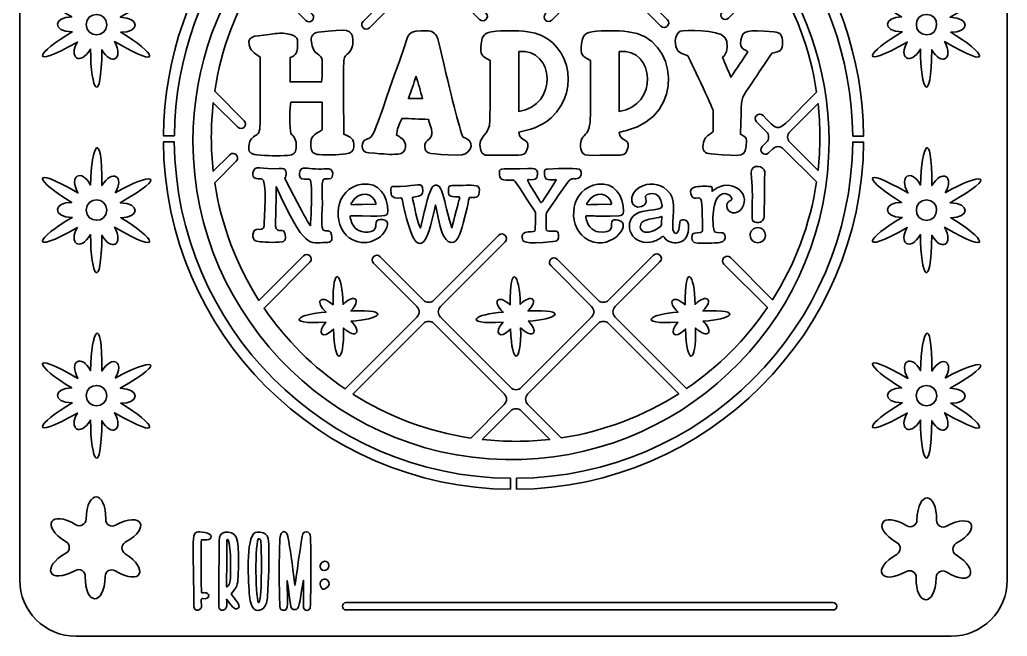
# Model space of a CAD drawing. Header units: inches. Extents: x 1.25 to 5.75, y -6.29 to -0.71.
# Drawn here: x 1.25 to 5.75, y -6.285 to -3.478 of the extents above; entities that cross this region are included whole.
import ezdxf

# ---------------------------------------------------------------- set-up
doc = ezdxf.new("R2010")
doc.units = ezdxf.units.IN
doc.header["$MEASUREMENT"] = 0
doc.layers.add('_U+0421_U+043B_U+043E_U+0439 1', color=7, linetype='Continuous')

# ---------------------------------------------------------------- blocks, each defined once
blk = doc.blocks.new('block 2')
at = {"layer": '_U+0421_U+043B_U+043E_U+0439 1', "color": 7, "lineweight": 35, "true_color": 0xffffff}
for points, knots in [([(1.6849, -3.4204), (1.7296, -3.3467), (1.6712, -3.3108), (1.6243, -3.3883), (1.6263, -3.119), (1.5744, -3.2011), (1.5731, -3.3856), (1.5314, -3.3097), (1.4713, -3.3425), (1.5151, -3.4218), (1.2844, -3.2864), (1.3257, -3.3701), (1.4867, -3.4646), (1.4053, -3.4631), (1.3949, -3.5314), (1.4893, -3.5332), (1.3267, -3.6254), (1.2818, -3.71), (1.5125, -3.5792), (1.4706, -3.6482), (1.5242, -3.6917), (1.5729, -3.611), (1.5717, -3.8039), (1.6222, -3.8765), (1.6243, -3.614), (1.6651, -3.6888), (1.7269, -3.6589), (1.6821, -3.5775), (1.9119, -3.7125), (1.8693, -3.6279), (1.7104, -3.5347), (1.7949, -3.5365), (1.8015, -3.4682), (1.7076, -3.4662), (1.9401, -3.3343), (1.8475, -3.3279), (1.6849, -3.4204)], [0, 0, 0, 0, 1, 1, 1, 2, 2, 2, 3, 3, 3, 4, 4, 4, 5, 5, 5, 6, 6, 6, 7, 7, 7, 8, 8, 8, 9, 9, 9, 10, 10, 10, 11, 11, 11, 12, 12, 12, 12]), ([(1.5532, -3.4997), (1.5535, -3.4382), (1.647, -3.4384), (1.6467, -3.5003), (1.6463, -3.562), (1.5529, -3.5613), (1.5532, -3.4997)], [0, 0, 0, 0, 1, 1, 1, 2, 2, 2, 2])]:
    blk.add_open_spline(points, degree=3, knots=knots, dxfattribs=at)
blk = doc.blocks.new('block 8')
at = {"layer": '_U+0421_U+043B_U+043E_U+0439 1', "color": 7, "lineweight": 35, "true_color": 0xffffff}
for points, knots in [([(1.6849, -5.1101), (1.7296, -5.0364), (1.6712, -5.0006), (1.6243, -5.0781), (1.6263, -4.8087), (1.5744, -4.8908), (1.5731, -5.0753), (1.5314, -4.9994), (1.4713, -5.0322), (1.5151, -5.1115), (1.2844, -4.9761), (1.3257, -5.0599), (1.4867, -5.1543), (1.4053, -5.1528), (1.3949, -5.2211), (1.4893, -5.2229), (1.3267, -5.3153), (1.2818, -5.3997), (1.5125, -5.2689), (1.4706, -5.3379), (1.5242, -5.3814), (1.5729, -5.3007), (1.5717, -5.4937), (1.6222, -5.5663), (1.6243, -5.3038), (1.6651, -5.3785), (1.7269, -5.3486), (1.6821, -5.2672), (1.9119, -5.4022), (1.8693, -5.3176), (1.7104, -5.2244), (1.7949, -5.2263), (1.8015, -5.1579), (1.7076, -5.156), (1.9401, -5.024), (1.8475, -5.0176), (1.6849, -5.1101)], [0, 0, 0, 0, 1, 1, 1, 2, 2, 2, 3, 3, 3, 4, 4, 4, 5, 5, 5, 6, 6, 6, 7, 7, 7, 8, 8, 8, 9, 9, 9, 10, 10, 10, 11, 11, 11, 12, 12, 12, 12]), ([(1.5532, -5.1894), (1.5535, -5.1279), (1.647, -5.1281), (1.6467, -5.19), (1.6463, -5.2517), (1.5529, -5.251), (1.5532, -5.1894)], [0, 0, 0, 0, 1, 1, 1, 2, 2, 2, 2])]:
    blk.add_open_spline(points, degree=3, knots=knots, dxfattribs=at)
blk = doc.blocks.new('block 9')
at = {"layer": '_U+0421_U+043B_U+043E_U+0439 1', "color": 7, "lineweight": 35, "true_color": 0xffffff}
for points, knots in [([(1.6849, -4.2653), (1.7296, -4.1915), (1.6712, -4.1557), (1.6243, -4.2332), (1.6263, -3.9639), (1.5744, -4.046), (1.5731, -4.2304), (1.5314, -4.1546), (1.4713, -4.1874), (1.5151, -4.2667), (1.2844, -4.1313), (1.3257, -4.215), (1.4867, -4.3094), (1.4053, -4.3079), (1.3949, -4.3763), (1.4893, -4.3781), (1.3267, -4.4704), (1.2818, -4.5549), (1.5125, -4.424), (1.4706, -4.4931), (1.5242, -4.5365), (1.5729, -4.4558), (1.5717, -4.6489), (1.6222, -4.7214), (1.6243, -4.4589), (1.6651, -4.5336), (1.7269, -4.5038), (1.6821, -4.4224), (1.9119, -4.5574), (1.8693, -4.4728), (1.7104, -4.3796), (1.7949, -4.3814), (1.8015, -4.3131), (1.7076, -4.3111), (1.9401, -4.1792), (1.8475, -4.1728), (1.6849, -4.2653)], [0, 0, 0, 0, 1, 1, 1, 2, 2, 2, 3, 3, 3, 4, 4, 4, 5, 5, 5, 6, 6, 6, 7, 7, 7, 8, 8, 8, 9, 9, 9, 10, 10, 10, 11, 11, 11, 12, 12, 12, 12]), ([(1.5532, -4.3446), (1.5535, -4.283), (1.647, -4.2832), (1.6467, -4.3451), (1.6463, -4.4069), (1.5529, -4.4062), (1.5532, -4.3446)], [0, 0, 0, 0, 1, 1, 1, 2, 2, 2, 2])]:
    blk.add_open_spline(points, degree=3, knots=knots, dxfattribs=at)
blk = doc.blocks.new('block 10')
at = {"layer": '_U+0421_U+043B_U+043E_U+0439 1', "color": 7, "lineweight": 35, "true_color": 0xffffff}
for points, knots in [([(2.7601, -4.3708), (2.9115, -4.3708), (2.9258, -4.3782), (2.9268, -4.3514), (2.9293, -4.279), (2.8854, -4.2161), (2.8107, -4.2267), (2.6803, -4.245), (2.6726, -4.4124), (2.7513, -4.4704), (2.8208, -4.5218), (2.9121, -4.4763), (2.9258, -4.4124), (2.9326, -4.3811), (2.8767, -4.3819), (2.874, -4.3989), (2.8732, -4.4042), (2.8733, -4.4122), (2.8732, -4.4174), (2.8717, -4.4515), (2.8083, -4.4517), (2.784, -4.4318), (2.7681, -4.4187), (2.7601, -4.3958), (2.7556, -4.3765), (2.7546, -4.3726), (2.7562, -4.3708), (2.7601, -4.3708)], [0, 0, 0, 0, 1, 1, 1, 2, 2, 2, 3, 3, 3, 4, 4, 4, 5, 5, 5, 6, 6, 6, 7, 7, 7, 8, 8, 8, 9, 9, 9, 9]), ([(2.7607, -4.3143), (2.7983, -4.2469), (2.8635, -4.2713), (2.8729, -4.3132), (2.8742, -4.3185), (2.8708, -4.3183), (2.8675, -4.3185), (2.8675, -4.3185), (2.835, -4.3178), (2.835, -4.3178), (2.7629, -4.3196), (2.756, -4.3228), (2.7607, -4.3143)], [0, 0, 0, 0, 1, 1, 1, 2, 2, 2, 3, 3, 3, 4, 4, 4, 4])]:
    blk.add_open_spline(points, degree=3, knots=knots, dxfattribs=at)
blk = doc.blocks.new('block 11')
at = {"layer": '_U+0421_U+043B_U+043E_U+0439 1', "color": 7, "lineweight": 35, "true_color": 0xffffff}
for points, knots in [([(3.9796, -4.3701), (3.9942, -4.3696), (4.0001, -4.3656), (4.0006, -4.3514), (4.0031, -4.279), (3.9592, -4.2161), (3.8844, -4.2267), (3.7607, -4.244), (3.7407, -4.4082), (3.825, -4.4704), (3.9324, -4.5497), (4.0503, -4.405), (3.9774, -4.3911), (3.9631, -4.3883), (3.9511, -4.3849), (3.9478, -4.3989), (3.9443, -4.4138), (3.9581, -4.4522), (3.8887, -4.444), (3.8525, -4.4397), (3.8381, -4.4131), (3.8294, -4.3765), (3.8278, -4.3699), (3.8332, -4.3708), (3.84, -4.3707), (3.8965, -4.3697), (3.8539, -4.3756), (3.9796, -4.3701)], [0, 0, 0, 0, 1, 1, 1, 2, 2, 2, 3, 3, 3, 4, 4, 4, 5, 5, 5, 6, 6, 6, 7, 7, 7, 8, 8, 8, 9, 9, 9, 9]), ([(3.8344, -4.3143), (3.8721, -4.2469), (3.9372, -4.2713), (3.9468, -4.3132), (3.9479, -4.3185), (3.9446, -4.3183), (3.9413, -4.3185), (3.9413, -4.3185), (3.9088, -4.3178), (3.9088, -4.3178), (3.8367, -4.3196), (3.8297, -4.3228), (3.8344, -4.3143)], [0, 0, 0, 0, 1, 1, 1, 2, 2, 2, 3, 3, 3, 4, 4, 4, 4])]:
    blk.add_open_spline(points, degree=3, knots=knots, dxfattribs=at)
blk = doc.blocks.new('block 12')
at = {"layer": '_U+0421_U+043B_U+043E_U+0439 1', "color": 7, "lineweight": 35, "true_color": 0xffffff}
for points, knots in [([(4.1874, -4.469), (4.2061, -4.5035), (4.306, -4.5168), (4.2974, -4.4108), (4.2949, -4.3813), (4.2599, -4.3843), (4.2576, -4.3992), (4.2539, -4.4232), (4.2574, -4.4285), (4.2492, -4.4442), (4.2424, -4.4571), (4.2265, -4.4507), (4.2258, -4.4253), (4.2236, -4.3521), (4.246, -4.2944), (4.1993, -4.2532), (4.1628, -4.221), (4.1153, -4.2169), (4.0732, -4.2417), (4.0186, -4.2736), (4.0347, -4.3464), (4.0838, -4.3286), (4.1021, -4.3221), (4.1086, -4.3069), (4.1014, -4.2883), (4.0939, -4.2688), (4.1715, -4.2433), (4.1771, -4.3254), (4.1786, -4.3489), (4.1115, -4.3394), (4.0704, -4.356), (3.9921, -4.3875), (4.0294, -4.5057), (4.1229, -4.4908), (4.1432, -4.4876), (4.1611, -4.4797), (4.1767, -4.4669), (4.1818, -4.4626), (4.1844, -4.4635), (4.1874, -4.469)], [0, 0, 0, 0, 1, 1, 1, 2, 2, 2, 3, 3, 3, 4, 4, 4, 5, 5, 5, 6, 6, 6, 7, 7, 7, 8, 8, 8, 9, 9, 9, 10, 10, 10, 11, 11, 11, 12, 12, 12, 13, 13, 13, 13]), ([(4.1743, -4.4101), (4.1742, -4.4138), (4.1739, -4.4171), (4.1706, -4.4194), (4.0818, -4.4825), (4.0593, -4.4151), (4.0922, -4.3953), (4.1128, -4.3829), (4.1376, -4.3862), (4.1757, -4.3737), (4.1753, -4.386), (4.1747, -4.3981), (4.1743, -4.4101)], [0, 0, 0, 0, 1, 1, 1, 2, 2, 2, 3, 3, 3, 4, 4, 4, 4])]:
    blk.add_open_spline(points, degree=3, knots=knots, dxfattribs=at)
blk = doc.blocks.new('block 13')
at = {"layer": '_U+0421_U+043B_U+043E_U+0439 1', "color": 7, "lineweight": 35, "true_color": 0xffffff}
for points, knots in [([(3.9817, -3.9904), (3.9944, -3.9872), (4.0068, -3.9839), (4.0193, -3.9807), (4.2846, -3.9139), (4.2513, -3.5578), (4.0231, -3.5322), (3.9679, -3.5261), (3.9126, -3.526), (3.8574, -3.5326), (3.8151, -3.5378), (3.8133, -3.5667), (3.8103, -3.5872), (3.8029, -3.6387), (3.8117, -3.6422), (3.8506, -3.6628), (3.8506, -3.9554), (3.8581, -3.9675), (3.8224, -4.006), (3.8051, -4.0246), (3.8019, -4.0436), (3.8071, -4.0663), (3.8164, -4.1064), (3.829, -4.0931), (3.986, -4.0939), (3.9996, -4.094), (4.0099, -4.0889), (4.0156, -4.0771), (4.0457, -4.0149), (3.9817, -4.035), (3.9817, -3.9904)], [0, 0, 0, 0, 1, 1, 1, 2, 2, 2, 3, 3, 3, 4, 4, 4, 5, 5, 5, 6, 6, 6, 7, 7, 7, 8, 8, 8, 9, 9, 9, 10, 10, 10, 10]), ([(3.9814, -3.6219), (4.1474, -3.6072), (4.1604, -3.871), (3.9814, -3.8954), (3.9814, -3.8954), (3.9814, -3.6219), (3.9814, -3.6219)], [0, 0, 0, 0, 1, 1, 1, 2, 2, 2, 2])]:
    blk.add_open_spline(points, degree=3, knots=knots, dxfattribs=at)
blk = doc.blocks.new('block 15')
at = {"layer": '_U+0421_U+043B_U+043E_U+0439 1', "color": 7, "lineweight": 35, "true_color": 0xffffff}
for points, knots in [([(5.4668, -3.4204), (5.5117, -3.3467), (5.4532, -3.3108), (5.4064, -3.3883), (5.4083, -3.119), (5.3565, -3.2011), (5.355, -3.3856), (5.3135, -3.3097), (5.2532, -3.3425), (5.2972, -3.4218), (5.0664, -3.2864), (5.1078, -3.3701), (5.2688, -3.4646), (5.1872, -3.4631), (5.1768, -3.5314), (5.2714, -3.5332), (5.1086, -3.6254), (5.0639, -3.71), (5.2944, -3.5792), (5.2525, -3.6482), (5.3062, -3.6917), (5.355, -3.611), (5.3536, -3.8039), (5.4042, -3.8765), (5.4062, -3.614), (5.4472, -3.6888), (5.509, -3.6589), (5.4642, -3.5775), (5.694, -3.7125), (5.6512, -3.6279), (5.4924, -3.5347), (5.5768, -3.5365), (5.5835, -3.4682), (5.4897, -3.4662), (5.7222, -3.3343), (5.6296, -3.3279), (5.4668, -3.4204)], [0, 0, 0, 0, 1, 1, 1, 2, 2, 2, 3, 3, 3, 4, 4, 4, 5, 5, 5, 6, 6, 6, 7, 7, 7, 8, 8, 8, 9, 9, 9, 10, 10, 10, 11, 11, 11, 12, 12, 12, 12]), ([(5.3817, -3.5467), (5.3202, -3.5463), (5.3204, -3.453), (5.3822, -3.4533), (5.4439, -3.4537), (5.4435, -3.547), (5.3817, -3.5467)], [0, 0, 0, 0, 1, 1, 1, 2, 2, 2, 2])]:
    blk.add_open_spline(points, degree=3, knots=knots, dxfattribs=at)
blk = doc.blocks.new('block 16')
at = {"layer": '_U+0421_U+043B_U+043E_U+0439 1', "color": 7, "lineweight": 35, "true_color": 0xffffff}
for points, knots in [([(5.4668, -4.2653), (5.5117, -4.1915), (5.4532, -4.1557), (5.4064, -4.2332), (5.4083, -3.9639), (5.3565, -4.046), (5.355, -4.2304), (5.3135, -4.1546), (5.2532, -4.1874), (5.2972, -4.2667), (5.0664, -4.1313), (5.1078, -4.215), (5.2688, -4.3094), (5.1872, -4.3079), (5.1768, -4.3763), (5.2714, -4.3781), (5.1086, -4.4704), (5.0639, -4.5549), (5.2944, -4.424), (5.2525, -4.4931), (5.3062, -4.5365), (5.355, -4.4558), (5.3536, -4.6489), (5.4042, -4.7214), (5.4062, -4.4589), (5.4472, -4.5336), (5.509, -4.5038), (5.4642, -4.4224), (5.694, -4.5574), (5.6512, -4.4728), (5.4924, -4.3796), (5.5768, -4.3814), (5.5835, -4.3131), (5.4897, -4.3111), (5.7222, -4.1792), (5.6296, -4.1728), (5.4668, -4.2653)], [0, 0, 0, 0, 1, 1, 1, 2, 2, 2, 3, 3, 3, 4, 4, 4, 5, 5, 5, 6, 6, 6, 7, 7, 7, 8, 8, 8, 9, 9, 9, 10, 10, 10, 11, 11, 11, 12, 12, 12, 12]), ([(5.3817, -4.3915), (5.3202, -4.3912), (5.3204, -4.2979), (5.3822, -4.2982), (5.4439, -4.2985), (5.4435, -4.3919), (5.3817, -4.3915)], [0, 0, 0, 0, 1, 1, 1, 2, 2, 2, 2])]:
    blk.add_open_spline(points, degree=3, knots=knots, dxfattribs=at)
blk = doc.blocks.new('block 17')
at = {"layer": '_U+0421_U+043B_U+043E_U+0439 1', "color": 7, "lineweight": 35, "true_color": 0xffffff}
for points, knots in [([(3.8537, -2.6296), (3.8351, -2.6247), (3.8222, -2.6081), (3.8225, -2.5889), (3.8249, -2.4282), (3.7654, -2.3006), (3.6556, -2.2346), (3.4667, -2.121), (3.1953, -2.2385), (3.2101, -2.5742), (3.2111, -2.5944), (3.1972, -2.6124), (3.1774, -2.6167), (2.5272, -2.7596), (2.0392, -3.3403), (2.0394, -4.0328), (2.0399, -4.8467), (2.7246, -5.5079), (3.5381, -5.4804), (4.3143, -5.4543), (4.9378, -4.8146), (4.9378, -4.0321), (4.9378, -3.3592), (4.4767, -2.7918), (3.8537, -2.6296)], [0, 0, 0, 0, 1, 1, 1, 2, 2, 2, 3, 3, 3, 4, 4, 4, 5, 5, 5, 6, 6, 6, 7, 7, 7, 8, 8, 8, 8]), ([(4.4804, -3.4704), (4.4804, -3.4704), (4.6808, -3.2699), (4.6808, -3.2699), (4.7824, -3.4299), (4.8521, -3.6118), (4.8811, -3.8069), (4.6881, -4), (4.7221, -3.9989), (4.6374, -3.9139), (4.6179, -3.8944), (4.5883, -3.9238), (4.6078, -3.9433), (4.6078, -3.9433), (4.6524, -3.9879), (4.6524, -3.9879), (4.6656, -4.0011), (4.6656, -4.0224), (4.6524, -4.0356), (4.6524, -4.0356), (4.6332, -4.0547), (4.6332, -4.0547), (4.6139, -4.0742), (4.6432, -4.1037), (4.6626, -4.0843), (4.6626, -4.0843), (4.6818, -4.065), (4.6818, -4.065), (4.695, -4.0519), (4.7164, -4.0519), (4.7296, -4.065), (4.7296, -4.065), (4.881, -4.2164), (4.881, -4.2164), (4.8518, -4.4114), (4.7821, -4.5933), (4.6804, -4.7531), (4.6804, -4.7531), (4.4883, -4.5611), (4.4883, -4.5611), (4.469, -4.5417), (4.4394, -4.571), (4.4589, -4.5906), (4.4589, -4.5906), (4.6571, -4.7886), (4.6571, -4.7886), (4.5586, -4.9336), (4.4335, -5.0589), (4.2888, -5.1575), (4.2888, -5.1575), (3.9629, -4.8318), (3.9629, -4.8318), (3.9497, -4.8186), (3.9497, -4.7972), (3.9629, -4.784), (3.9629, -4.784), (4.1674, -4.5796), (4.1674, -4.5796), (4.1867, -4.5603), (4.1574, -4.5307), (4.1379, -4.5501), (4.1379, -4.5501), (3.9335, -4.7546), (3.9335, -4.7546), (3.9203, -4.7678), (3.8989, -4.7678), (3.8857, -4.7546), (3.8857, -4.7546), (3.6992, -4.5681), (3.6992, -4.5681), (3.6799, -4.5488), (3.6503, -4.5781), (3.6697, -4.5975), (3.6697, -4.5975), (3.8562, -4.784), (3.8562, -4.784), (3.8694, -4.7972), (3.8694, -4.8186), (3.8562, -4.8318), (3.8562, -4.8318), (3.5354, -5.1526), (3.5354, -5.1526), (3.5222, -5.1658), (3.5008, -5.1658), (3.4876, -5.1526), (3.4876, -5.1526), (3.1668, -4.8318), (3.1668, -4.8318), (3.1536, -4.8186), (3.1536, -4.7972), (3.1668, -4.784), (3.1668, -4.784), (3.4617, -4.489), (3.4617, -4.489), (3.4811, -4.4697), (3.4518, -4.4401), (3.4322, -4.4596), (3.4322, -4.4596), (3.1374, -4.7546), (3.1374, -4.7546), (3.1242, -4.7678), (3.1028, -4.7678), (3.0896, -4.7546), (3.0896, -4.7546), (2.8918, -4.5568), (2.8918, -4.5568), (2.8724, -4.5374), (2.8428, -4.5667), (2.8624, -4.5862), (2.8624, -4.5862), (3.0601, -4.784), (3.0601, -4.784), (3.0733, -4.7972), (3.0733, -4.8186), (3.0601, -4.8318), (3.0601, -4.8318), (2.7328, -5.1592), (2.7328, -5.1592), (2.5878, -5.0607), (2.4624, -4.9357), (2.3636, -4.791), (2.3636, -4.791), (2.5722, -4.5824), (2.5722, -4.5824), (2.5917, -4.5631), (2.5624, -4.5333), (2.5428, -4.5529), (2.5428, -4.5529), (2.3401, -4.7556), (2.3401, -4.7556), (2.2383, -4.5961), (2.1682, -4.4146), (2.1386, -4.2199), (2.1386, -4.2199), (2.2365, -4.1219), (2.2365, -4.1219), (2.2558, -4.1026), (2.2265, -4.0731), (2.2071, -4.0925), (2.2071, -4.0925), (2.1318, -4.1676), (2.1318, -4.1676), (2.1203, -4.0649), (2.1199, -3.9621), (2.1318, -3.8557), (2.1318, -3.8557), (2.2431, -3.9671), (2.2431, -3.9671), (2.2625, -3.9864), (2.2921, -3.9571), (2.2726, -3.9376), (2.2726, -3.9376), (2.1385, -3.8035), (2.1385, -3.8035), (2.1679, -3.6087), (2.2379, -3.4271), (2.3397, -3.2675), (2.3397, -3.2675), (2.5533, -3.4811), (2.5533, -3.4811), (2.5728, -3.5006), (2.6024, -3.4713), (2.5829, -3.4517), (2.5829, -3.4517), (2.3632, -3.2321), (2.3632, -3.2321), (2.4618, -3.0874), (2.5872, -2.9621), (2.7321, -2.8636), (2.7321, -2.8636), (3.0601, -3.1917), (3.0601, -3.1917), (3.0733, -3.2049), (3.0733, -3.2262), (3.0601, -3.2394), (3.0601, -3.2394), (2.8144, -3.4851), (2.8144, -3.4851), (2.7951, -3.5044), (2.8244, -3.534), (2.8439, -3.5146), (2.8439, -3.5146), (3.0896, -3.2689), (3.0896, -3.2689), (3.1028, -3.2557), (3.1242, -3.2557), (3.1374, -3.2689), (3.1374, -3.2689), (3.3451, -3.4768), (3.3451, -3.4768), (3.3646, -3.4961), (3.3942, -3.4668), (3.3746, -3.4474), (3.3746, -3.4474), (3.1668, -3.2394), (3.1668, -3.2394), (3.1536, -3.2262), (3.1536, -3.2049), (3.1668, -3.1917), (3.1668, -3.1917), (3.4876, -2.8708), (3.4876, -2.8708), (3.5008, -2.8576), (3.5222, -2.8576), (3.5354, -2.8708), (3.5354, -2.8708), (3.8562, -3.1917), (3.8562, -3.1917), (3.8694, -3.2049), (3.8694, -3.2262), (3.8562, -3.2394), (3.8562, -3.2394), (3.6457, -3.45), (3.6457, -3.45), (3.6263, -3.4694), (3.6556, -3.499), (3.6751, -3.4794), (3.6751, -3.4794), (3.8857, -3.2689), (3.8857, -3.2689), (3.8989, -3.2557), (3.9203, -3.2557), (3.9335, -3.2689), (3.9335, -3.2689), (4.1712, -3.5068), (4.1712, -3.5068), (4.1907, -3.5261), (4.2203, -3.4968), (4.2007, -3.4772), (4.2007, -3.4772), (3.9629, -3.2394), (3.9629, -3.2394), (3.9497, -3.2262), (3.9497, -3.2049), (3.9629, -3.1917), (3.9629, -3.1917), (4.2893, -2.8653), (4.2893, -2.8653), (4.434, -2.964), (4.5592, -3.0894), (4.6575, -3.2343), (4.6575, -3.2343), (4.451, -3.441), (4.451, -3.441), (4.4315, -3.4603), (4.4608, -3.4899), (4.4804, -3.4704)], [0, 0, 0, 0, 1, 1, 1, 2, 2, 2, 3, 3, 3, 4, 4, 4, 5, 5, 5, 6, 6, 6, 7, 7, 7, 8, 8, 8, 9, 9, 9, 10, 10, 10, 11, 11, 11, 12, 12, 12, 13, 13, 13, 14, 14, 14, 15, 15, 15, 16, 16, 16, 17, 17, 17, 18, 18, 18, 19, 19, 19, 20, 20, 20, 21, 21, 21, 22, 22, 22, 23, 23, 23, 24, 24, 24, 25, 25, 25, 26, 26, 26, 27, 27, 27, 28, 28, 28, 29, 29, 29, 30, 30, 30, 31, 31, 31, 32, 32, 32, 33, 33, 33, 34, 34, 34, 35, 35, 35, 36, 36, 36, 37, 37, 37, 38, 38, 38, 39, 39, 39, 40, 40, 40, 41, 41, 41, 42, 42, 42, 43, 43, 43, 44, 44, 44, 45, 45, 45, 46, 46, 46, 47, 47, 47, 48, 48, 48, 49, 49, 49, 50, 50, 50, 51, 51, 51, 52, 52, 52, 53, 53, 53, 54, 54, 54, 55, 55, 55, 56, 56, 56, 57, 57, 57, 58, 58, 58, 59, 59, 59, 60, 60, 60, 61, 61, 61, 62, 62, 62, 63, 63, 63, 64, 64, 64, 65, 65, 65, 66, 66, 66, 67, 67, 67, 68, 68, 68, 69, 69, 69, 70, 70, 70, 71, 71, 71, 72, 72, 72, 73, 73, 73, 74, 74, 74, 75, 75, 75, 76, 76, 76, 77, 77, 77, 78, 78, 78, 79, 79, 79, 80, 80, 80, 81, 81, 81, 82, 82, 82, 82]), ([(4.8961, -4.0111), (4.8961, -4.0629), (4.8932, -4.1139), (4.8876, -4.1642), (4.8876, -4.1642), (4.759, -4.0356), (4.759, -4.0356), (4.7458, -4.0224), (4.7458, -4.0011), (4.759, -3.9879), (4.759, -3.9879), (4.8878, -3.8592), (4.8878, -3.8592), (4.8932, -3.9092), (4.8961, -3.9599), (4.8961, -4.0111)], [0, 0, 0, 0, 1, 1, 1, 2, 2, 2, 3, 3, 3, 4, 4, 4, 5, 5, 5, 5]), ([(2.7683, -5.1825), (2.7683, -5.1825), (3.0896, -4.8613), (3.0896, -4.8613), (3.1028, -4.8481), (3.1242, -4.8481), (3.1374, -4.8613), (3.1374, -4.8613), (3.4582, -5.1821), (3.4582, -5.1821), (3.4714, -5.1953), (3.4714, -5.2167), (3.4582, -5.2299), (3.4582, -5.2299), (3.3053, -5.3826), (3.3053, -5.3826), (3.1101, -5.3537), (2.9282, -5.284), (2.7683, -5.1825)], [0, 0, 0, 0, 1, 1, 1, 2, 2, 2, 3, 3, 3, 4, 4, 4, 5, 5, 5, 6, 6, 6, 6]), ([(3.7172, -5.3822), (3.7172, -5.3822), (3.5649, -5.2299), (3.5649, -5.2299), (3.5517, -5.2167), (3.5517, -5.1953), (3.5649, -5.1821), (3.5649, -5.1821), (3.8857, -4.8613), (3.8857, -4.8613), (3.8989, -4.8481), (3.9203, -4.8481), (3.9335, -4.8613), (3.9335, -4.8613), (4.2532, -5.181), (4.2532, -5.181), (4.0936, -5.2828), (3.9119, -5.3528), (3.7172, -5.3822)], [0, 0, 0, 0, 1, 1, 1, 2, 2, 2, 3, 3, 3, 4, 4, 4, 5, 5, 5, 6, 6, 6, 6]), ([(3.3575, -5.3894), (3.3575, -5.3894), (3.4876, -5.2593), (3.4876, -5.2593), (3.5008, -5.2461), (3.5222, -5.2461), (3.5354, -5.2593), (3.5354, -5.2593), (3.665, -5.389), (3.665, -5.389), (3.5618, -5.4006), (3.4612, -5.4007), (3.3575, -5.3894)], [0, 0, 0, 0, 1, 1, 1, 2, 2, 2, 3, 3, 3, 4, 4, 4, 4])]:
    blk.add_open_spline(points, degree=3, knots=knots, dxfattribs=at)
blk = doc.blocks.new('block 18')
at = {"layer": '_U+0421_U+043B_U+043E_U+0439 1', "color": 7, "lineweight": 35, "true_color": 0xffffff}
for points, knots in [([(5.4668, -5.1101), (5.5117, -5.0364), (5.4532, -5.0006), (5.4064, -5.0781), (5.4083, -4.8087), (5.3565, -4.8908), (5.355, -5.0753), (5.3135, -4.9994), (5.2532, -5.0322), (5.2972, -5.1115), (5.0664, -4.9761), (5.1078, -5.0599), (5.2688, -5.1543), (5.1872, -5.1528), (5.1768, -5.2211), (5.2714, -5.2229), (5.1086, -5.3153), (5.0639, -5.3997), (5.2944, -5.2689), (5.2525, -5.3379), (5.3062, -5.3814), (5.355, -5.3007), (5.3536, -5.4937), (5.4042, -5.5663), (5.4062, -5.3038), (5.4472, -5.3785), (5.509, -5.3486), (5.4642, -5.2672), (5.694, -5.4022), (5.6512, -5.3176), (5.4924, -5.2244), (5.5768, -5.2263), (5.5835, -5.1579), (5.4897, -5.156), (5.7222, -5.024), (5.6296, -5.0176), (5.4668, -5.1101)], [0, 0, 0, 0, 1, 1, 1, 2, 2, 2, 3, 3, 3, 4, 4, 4, 5, 5, 5, 6, 6, 6, 7, 7, 7, 8, 8, 8, 9, 9, 9, 10, 10, 10, 11, 11, 11, 12, 12, 12, 12]), ([(5.3353, -5.1894), (5.3356, -5.1279), (5.4289, -5.1281), (5.4286, -5.19), (5.4283, -5.2517), (5.3349, -5.2512), (5.3353, -5.1894)], [0, 0, 0, 0, 1, 1, 1, 2, 2, 2, 2])]:
    blk.add_open_spline(points, degree=3, knots=knots, dxfattribs=at)
blk = doc.blocks.new('block 19')
at = {"layer": '_U+0421_U+043B_U+043E_U+0439 1', "color": 7, "lineweight": 35, "true_color": 0xffffff}
for points, knots in [([(2.8406, -4.0839), (2.9239, -4.0899), (2.9326, -4.0925), (2.974, -4.0897), (3.0178, -4.0868), (3.0169, -4.0328), (2.9871, -4.0149), (2.9801, -4.0107), (2.9733, -4.0064), (2.9674, -4.0028), (2.9674, -3.9836), (2.98, -3.9456), (2.9922, -3.9268), (3.0314, -3.9285), (3.0711, -3.93), (3.1124, -3.9318), (3.1265, -3.9775), (3.1421, -4.0046), (3.1085, -4.0278), (3.0956, -4.0369), (3.0932, -4.0526), (3.0976, -4.0676), (3.1038, -4.0881), (3.1154, -4.0886), (3.245, -4.0951), (3.3021, -4.0981), (3.3279, -4.0421), (3.2871, -4.0196), (3.2818, -4.0168), (3.2761, -4.0146), (3.2685, -4.0111), (3.2431, -3.9374), (3.2096, -3.7933), (3.1551, -3.5651), (3.1503, -3.545), (3.134, -3.5297), (3.1125, -3.5285), (3.0117, -3.5225), (3.0214, -3.5476), (3.0064, -3.5903), (2.8553, -4.0185), (2.8661, -4.0126), (2.8281, -4.0224), (2.8083, -4.0272), (2.7954, -4.0806), (2.8406, -4.0839)], [0, 0, 0, 0, 1, 1, 1, 2, 2, 2, 3, 3, 3, 4, 4, 4, 5, 5, 5, 6, 6, 6, 7, 7, 7, 8, 8, 8, 9, 9, 9, 10, 10, 10, 11, 11, 11, 12, 12, 12, 13, 13, 13, 14, 14, 14, 15, 15, 15, 15]), ([(3.0567, -3.735), (3.0661, -3.7683), (3.0756, -3.8017), (3.0854, -3.8365), (3.0854, -3.8365), (3.0208, -3.8365), (3.0208, -3.8365), (3.0335, -3.8007), (3.045, -3.7681), (3.0567, -3.735)], [0, 0, 0, 0, 1, 1, 1, 2, 2, 2, 3, 3, 3, 3])]:
    blk.add_open_spline(points, degree=3, knots=knots, dxfattribs=at)
blk = doc.blocks.new('block 20')
at = {"layer": '_U+0421_U+043B_U+043E_U+0439 1', "color": 7, "lineweight": 35, "true_color": 0xffffff}
for points, knots in [([(2.2133, -6.0928), (2.2399, -6.0624), (2.2435, -6.0515), (2.2451, -6.0143), (2.2524, -5.8533), (2.2444, -5.8149), (2.1993, -5.8112), (2.1799, -5.8096), (2.1637, -5.8157), (2.1604, -5.8353), (2.1576, -5.8517), (2.1579, -5.9724), (2.1578, -6.1331), (2.1578, -6.1475), (2.1543, -6.1712), (2.1776, -6.1664), (2.1963, -6.1625), (2.1951, -6.1378), (2.1928, -6.1171), (2.2104, -6.1399), (2.2301, -6.1721), (2.2457, -6.1574), (2.254, -6.1493), (2.2476, -6.1378), (2.2406, -6.1285), (2.2315, -6.1165), (2.2225, -6.1047), (2.2133, -6.0928)], [0, 0, 0, 0, 1, 1, 1, 2, 2, 2, 3, 3, 3, 4, 4, 4, 5, 5, 5, 6, 6, 6, 7, 7, 7, 8, 8, 8, 9, 9, 9, 9]), ([(2.209, -6.0321), (2.2075, -6.0407), (2.2044, -6.0493), (2.1992, -6.0562), (2.185, -6.075), (2.1961, -6.0446), (2.1932, -5.8503), (2.1932, -5.8443), (2.1974, -5.8412), (2.2001, -5.8468), (2.2143, -5.8751), (2.2114, -6.0182), (2.209, -6.0321)], [0, 0, 0, 0, 1, 1, 1, 2, 2, 2, 3, 3, 3, 4, 4, 4, 4])]:
    blk.add_open_spline(points, degree=3, knots=knots, dxfattribs=at)
blk = doc.blocks.new('block 21')
at = {"layer": '_U+0421_U+043B_U+043E_U+0439 1', "color": 7, "lineweight": 35, "true_color": 0xffffff}
for points, knots in [([(2.3683, -5.819), (2.3587, -5.8126), (2.3329, -5.8082), (2.3226, -5.8129), (2.2782, -5.8333), (2.2928, -6.0522), (2.2968, -6.101), (2.299, -6.1274), (2.3108, -6.1847), (2.3514, -6.1642), (2.3758, -6.1518), (2.3775, -6.1193), (2.3788, -6.1029), (2.3847, -6.0242), (2.3868, -5.9451), (2.385, -5.8661), (2.3846, -5.8489), (2.3826, -5.8289), (2.3683, -5.819)], [0, 0, 0, 0, 1, 1, 1, 2, 2, 2, 3, 3, 3, 4, 4, 4, 5, 5, 5, 6, 6, 6, 6]), ([(2.3428, -6.125), (2.3282, -6.1837), (2.3175, -5.8785), (2.3372, -5.8422), (2.3415, -5.8408), (2.3463, -5.8439), (2.3483, -5.8478), (2.3507, -5.8524), (2.3557, -6.0728), (2.3428, -6.125)], [0, 0, 0, 0, 1, 1, 1, 2, 2, 2, 3, 3, 3, 3])]:
    blk.add_open_spline(points, degree=3, knots=knots, dxfattribs=at)
blk = doc.blocks.new('block 22')
at = {"layer": '_U+0421_U+043B_U+043E_U+0439 1', "color": 7, "lineweight": 35, "true_color": 0xffffff}
for points, knots in [([(3.5581, -4.0771), (3.5882, -4.0149), (3.5242, -4.035), (3.5242, -3.9904), (3.5715, -3.9782), (3.6219, -3.9688), (3.6718, -3.9238), (3.8167, -3.7929), (3.7462, -3.5525), (3.5656, -3.5322), (3.5103, -3.5261), (3.4551, -3.526), (3.3999, -3.5326), (3.3576, -3.5378), (3.3558, -3.5667), (3.3528, -3.5872), (3.3453, -3.6387), (3.3542, -3.6422), (3.3931, -3.6628), (3.3931, -3.7539), (3.3936, -3.845), (3.3926, -3.9361), (3.3918, -4.0089), (3.3353, -4.0038), (3.3496, -4.0663), (3.3546, -4.0879), (3.3647, -4.0958), (3.3878, -4.0951), (3.5329, -4.0908), (3.5458, -4.1024), (3.5581, -4.0771)], [0, 0, 0, 0, 1, 1, 1, 2, 2, 2, 3, 3, 3, 4, 4, 4, 5, 5, 5, 6, 6, 6, 7, 7, 7, 8, 8, 8, 9, 9, 9, 10, 10, 10, 10]), ([(3.5237, -3.6219), (3.6899, -3.6072), (3.7029, -3.871), (3.5237, -3.8954), (3.5237, -3.8954), (3.5237, -3.6219), (3.5237, -3.6219)], [0, 0, 0, 0, 1, 1, 1, 2, 2, 2, 2])]:
    blk.add_open_spline(points, degree=3, knots=knots, dxfattribs=at)

msp = doc.modelspace()

# ---------------------------------------------------------------- linework, layer by layer
at = {"layer": '_U+0421_U+043B_U+043E_U+0439 1', "color": 240, "lineweight": 35, "true_color": 0xed1c24}
for points, knots in [([(5.4943, -0.7146), (5.4943, -0.7146), (1.5058, -0.7146), (1.5058, -0.7146), (1.3646, -0.7146), (1.25, -0.8292), (1.25, -0.9704), (1.25, -0.9704), (1.25, -6.0297), (1.25, -6.0297), (1.25, -6.171), (1.3646, -6.2854), (1.5058, -6.2854), (1.5058, -6.2854), (5.4943, -6.2854), (5.4943, -6.2854), (5.6356, -6.2854), (5.75, -6.171), (5.75, -6.0297), (5.75, -6.0297), (5.75, -0.9704), (5.75, -0.9704), (5.75, -0.8292), (5.6356, -0.7146), (5.4943, -0.7146)], [0, 0, 0, 0, 1, 1, 1, 2, 2, 2, 3, 3, 3, 4, 4, 4, 5, 5, 5, 6, 6, 6, 7, 7, 7, 8, 8, 8, 8]), ([(3.0813, -2.4804), (3.1004, -2.2688), (3.2743, -2.1022), (3.4874, -2.0957), (3.4874, -2.0957), (3.4874, -2.1458), (3.4874, -2.1458), (3.2885, -2.1525), (3.1294, -2.3168), (3.1294, -2.5188), (3.1294, -2.5188), (3.1294, -2.5196), (3.1294, -2.5196), (2.4593, -2.6846), (1.9612, -3.2865), (1.9547, -4.006), (1.9547, -4.006), (1.9046, -4.006), (1.9046, -4.006), (1.9111, -3.2882), (2.391, -2.6674), (3.0813, -2.4804)], [0, 0, 0, 0, 1, 1, 1, 2, 2, 2, 3, 3, 3, 4, 4, 4, 5, 5, 5, 6, 6, 6, 7, 7, 7, 7]), ([(5.0456, -4.0072), (5.0394, -3.2872), (4.5412, -2.6847), (3.8707, -2.5196), (3.8707, -2.5196), (3.8707, -2.5188), (3.8707, -2.5188), (3.8707, -2.3176), (3.7128, -2.1537), (3.5151, -2.1458), (3.5151, -2.1458), (3.5151, -2.0958), (3.5151, -2.0958), (3.7274, -2.1033), (3.9001, -2.2699), (3.919, -2.4804), (4.6094, -2.6675), (5.0896, -3.2889), (5.0956, -4.0072), (5.0956, -4.0072), (5.0456, -4.0072), (5.0456, -4.0072)], [0, 0, 0, 0, 1, 1, 1, 2, 2, 2, 3, 3, 3, 4, 4, 4, 5, 5, 5, 6, 6, 6, 7, 7, 7, 7]), ([(3.4861, -5.6161), (2.6171, -5.6086), (1.9117, -4.9029), (1.9044, -4.0338), (1.9044, -4.0338), (1.9544, -4.0338), (1.9544, -4.0338), (1.9617, -4.8767), (2.6433, -5.5586), (3.4861, -5.5661), (3.4861, -5.5661), (3.4861, -5.6161), (3.4861, -5.6161)], [0, 0, 0, 0, 1, 1, 1, 2, 2, 2, 3, 3, 3, 4, 4, 4, 4]), ([(3.5139, -5.6161), (3.5139, -5.6161), (3.5139, -5.5661), (3.5139, -5.5661), (4.3564, -5.5586), (5.0379, -4.8774), (5.0456, -4.035), (5.0456, -4.035), (5.0956, -4.035), (5.0956, -4.035), (5.0878, -4.9036), (4.3826, -5.6086), (3.5139, -5.6161)], [0, 0, 0, 0, 1, 1, 1, 2, 2, 2, 3, 3, 3, 4, 4, 4, 4]), ([(1.7303, -5.9099), (1.8406, -5.9781), (1.8051, -6.0603), (1.6854, -5.9873), (1.6654, -5.9753), (1.6395, -5.9892), (1.639, -6.0126), (1.6366, -6.1549), (1.5438, -6.1412), (1.5487, -6.0136), (1.5497, -5.99), (1.5244, -5.9744), (1.5037, -5.9858), (1.3824, -6.0528), (1.3443, -5.9714), (1.4602, -5.9077), (1.4804, -5.8965), (1.481, -5.8672), (1.4611, -5.8551), (1.3416, -5.7834), (1.3917, -5.7082), (1.5058, -5.7776), (1.5259, -5.7898), (1.5517, -5.7757), (1.552, -5.7522), (1.5555, -5.6112), (1.6444, -5.6222), (1.6416, -5.7527), (1.6411, -5.776), (1.6662, -5.791), (1.6866, -5.7797), (1.8061, -5.7144), (1.8502, -5.7927), (1.731, -5.8573), (1.7106, -5.8686), (1.7102, -5.8978), (1.7303, -5.9099)], [0, 0, 0, 0, 1, 1, 1, 2, 2, 2, 3, 3, 3, 4, 4, 4, 5, 5, 5, 6, 6, 6, 7, 7, 7, 8, 8, 8, 9, 9, 9, 10, 10, 10, 11, 11, 11, 12, 12, 12, 12]), ([(5.5168, -5.9148), (5.6272, -5.9829), (5.5917, -6.0651), (5.4719, -5.9922), (5.452, -5.9801), (5.4261, -5.9941), (5.4256, -6.0174), (5.4231, -6.1597), (5.3304, -6.146), (5.3353, -6.0184), (5.3362, -5.9948), (5.3109, -5.9792), (5.2902, -5.9906), (5.1689, -6.0576), (5.1309, -5.9763), (5.2467, -5.9125), (5.267, -5.9014), (5.2675, -5.872), (5.2476, -5.8599), (5.1282, -5.7883), (5.1783, -5.713), (5.2924, -5.7824), (5.3125, -5.7946), (5.3382, -5.7805), (5.3385, -5.7571), (5.3421, -5.616), (5.4309, -5.627), (5.4281, -5.7575), (5.4277, -5.7808), (5.4528, -5.7959), (5.4732, -5.7845), (5.5926, -5.7193), (5.6368, -5.7975), (5.5175, -5.8621), (5.4972, -5.8734), (5.4967, -5.9026), (5.5168, -5.9148)], [0, 0, 0, 0, 1, 1, 1, 2, 2, 2, 3, 3, 3, 4, 4, 4, 5, 5, 5, 6, 6, 6, 7, 7, 7, 8, 8, 8, 9, 9, 9, 10, 10, 10, 11, 11, 11, 12, 12, 12, 12])]:
    msp.add_open_spline(points, degree=3, knots=knots, dxfattribs=at)
at = {"layer": '_U+0421_U+043B_U+043E_U+0439 1', "color": 7, "lineweight": 35, "true_color": 0xffffff}
for points, knots in [([(2.3297, -4.0929), (2.3006, -4.0894), (2.2908, -4.0788), (2.2937, -4.0515), (2.2958, -4.0321), (2.3039, -4.0168), (2.3215, -4.0064), (2.3543, -3.9871), (2.3451, -3.9926), (2.3451, -3.6476), (2.3157, -3.6261), (2.3018, -3.6206), (2.2956, -3.5919), (2.2849, -3.5425), (2.3324, -3.5551), (2.4161, -3.5411), (2.4397, -3.5371), (2.4619, -3.5396), (2.4844, -3.5449), (2.5261, -3.5544), (2.5146, -3.5836), (2.5151, -3.5985), (2.516, -3.6222), (2.5088, -3.6415), (2.4817, -3.6499), (2.4817, -3.6499), (2.4817, -3.761), (2.4817, -3.761), (2.4817, -3.761), (2.6257, -3.761), (2.6257, -3.761), (2.6308, -3.7251), (2.6268, -3.7156), (2.6288, -3.6724), (2.6308, -3.6231), (2.5831, -3.6501), (2.5782, -3.5707), (2.5769, -3.5501), (2.5879, -3.5369), (2.6097, -3.5346), (2.7461, -3.5197), (2.7644, -3.5182), (2.7679, -3.57), (2.7696, -3.5956), (2.7631, -3.6172), (2.7426, -3.6347), (2.7189, -3.655), (2.7262, -3.6419), (2.7262, -3.999), (2.7556, -4.0129), (2.7776, -4.0178), (2.7724, -4.0579), (2.77, -4.0758), (2.7592, -4.085), (2.7363, -4.0882), (2.6958, -4.0939), (2.6551, -4.0951), (2.6144, -4.0921), (2.5879, -4.0901), (2.5774, -4.0797), (2.5767, -4.0549), (2.5751, -4.004), (2.5876, -4.0054), (2.6275, -3.9793), (2.6275, -3.9793), (2.6275, -3.8533), (2.6275, -3.8533), (2.579, -3.8524), (2.5318, -3.8531), (2.4854, -3.8536), (2.4783, -3.8733), (2.4792, -3.97), (2.4863, -3.9992), (2.5093, -4.0142), (2.5111, -4.0379), (2.5096, -4.0625), (2.5082, -4.084), (2.4953, -4.0949), (2.4724, -4.0957), (2.4249, -4.0974), (2.3772, -4.0983), (2.3297, -4.0929)], [0, 0, 0, 0, 1, 1, 1, 2, 2, 2, 3, 3, 3, 4, 4, 4, 5, 5, 5, 6, 6, 6, 7, 7, 7, 8, 8, 8, 9, 9, 9, 10, 10, 10, 11, 11, 11, 12, 12, 12, 13, 13, 13, 14, 14, 14, 15, 15, 15, 16, 16, 16, 17, 17, 17, 18, 18, 18, 19, 19, 19, 20, 20, 20, 21, 21, 21, 22, 22, 22, 23, 23, 23, 24, 24, 24, 25, 25, 25, 26, 26, 26, 27, 27, 27, 27]), ([(4.4715, -3.5749), (4.4739, -3.6007), (4.4767, -3.6269), (4.4531, -3.6483), (4.465, -3.6775), (4.4769, -3.7067), (4.4904, -3.7399), (4.5182, -3.6982), (4.5432, -3.6607), (4.5678, -3.6236), (4.5579, -3.6083), (4.5279, -3.6185), (4.5364, -3.5714), (4.545, -3.5232), (4.5607, -3.5235), (4.6867, -3.5325), (4.7185, -3.5347), (4.726, -3.5517), (4.7258, -3.5804), (4.7258, -3.6154), (4.7176, -3.624), (4.6782, -3.6296), (4.6421, -3.68), (4.6178, -3.7199), (4.5586, -3.8067), (4.5339, -3.8428), (4.5392, -3.8428), (4.535, -3.9992), (4.5482, -4.0071), (4.5631, -4.0128), (4.5619, -4.0281), (4.5565, -4.1119), (4.5522, -4.0985), (4.4001, -4.0885), (4.371, -4.0867), (4.3604, -4.0749), (4.364, -4.0478), (4.3689, -4.0101), (4.3847, -4.0069), (4.4096, -3.9878), (4.4096, -3.9546), (4.4097, -3.9224), (4.4093, -3.8901), (4.4093, -3.881), (4.2983, -3.6501), (4.2939, -3.6415), (4.28, -3.6367), (4.2539, -3.6294), (4.2453, -3.6128), (4.229, -3.5814), (4.236, -3.5282), (4.2725, -3.5275), (4.324, -3.5264), (4.4669, -3.5228), (4.4715, -3.5749)], [0, 0, 0, 0, 1, 1, 1, 2, 2, 2, 3, 3, 3, 4, 4, 4, 5, 5, 5, 6, 6, 6, 7, 7, 7, 8, 8, 8, 9, 9, 9, 10, 10, 10, 11, 11, 11, 12, 12, 12, 13, 13, 13, 14, 14, 14, 15, 15, 15, 16, 16, 16, 17, 17, 17, 18, 18, 18, 18]), ([(2.4179, -4.2368), (2.4179, -4.2368), (2.4201, -4.2937), (2.4149, -4.3985), (2.4119, -4.4588), (2.4483, -4.4272), (2.4553, -4.4439), (2.4631, -4.4625), (2.4658, -4.4858), (2.4457, -4.489), (2.4108, -4.4944), (2.3522, -4.4903), (2.3374, -4.4876), (2.3281, -4.4861), (2.3178, -4.4847), (2.3147, -4.4743), (2.3112, -4.4621), (2.3115, -4.4496), (2.3189, -4.4383), (2.3293, -4.4225), (2.3611, -4.4451), (2.3631, -4.4168), (2.3649, -4.3921), (2.3786, -4.2014), (2.3538, -4.2024), (2.3293, -4.2035), (2.3082, -4.2012), (2.3129, -4.1756), (2.321, -4.1308), (2.3493, -4.1636), (2.4329, -4.1549), (2.4685, -4.1512), (2.4679, -4.1796), (2.4603, -4.1947), (2.4586, -4.1982), (2.4578, -4.2007), (2.4597, -4.2043), (2.5832, -4.4376), (2.5553, -4.3872), (2.5743, -4.4162), (2.5769, -4.3893), (2.5811, -4.2924), (2.5793, -4.246), (2.5775, -4.1938), (2.5708, -4.205), (2.5464, -4.2039), (2.5303, -4.2031), (2.5218, -4.1926), (2.5247, -4.1768), (2.5281, -4.1579), (2.5351, -4.1511), (2.5544, -4.1532), (2.5694, -4.1547), (2.6247, -4.1606), (2.6456, -4.1562), (2.6844, -4.1485), (2.6833, -4.2025), (2.6599, -4.2026), (2.6256, -4.2029), (2.6269, -4.1865), (2.6289, -4.3212), (2.6293, -4.3543), (2.6224, -4.39), (2.6282, -4.4225), (2.6343, -4.4565), (2.6643, -4.4217), (2.671, -4.4576), (2.6754, -4.4821), (2.671, -4.4925), (2.6446, -4.4924), (2.5696, -4.4918), (2.5508, -4.53), (2.4179, -4.2368)], [0, 0, 0, 0, 1, 1, 1, 2, 2, 2, 3, 3, 3, 4, 4, 4, 5, 5, 5, 6, 6, 6, 7, 7, 7, 8, 8, 8, 9, 9, 9, 10, 10, 10, 11, 11, 11, 12, 12, 12, 13, 13, 13, 14, 14, 14, 15, 15, 15, 16, 16, 16, 17, 17, 17, 18, 18, 18, 19, 19, 19, 20, 20, 20, 21, 21, 21, 22, 22, 22, 23, 23, 23, 24, 24, 24, 24]), ([(4.6447, -4.1711), (4.6447, -4.1711), (4.6426, -4.3619), (4.6418, -4.3753), (4.6403, -4.3989), (4.6124, -4.41), (4.5929, -4.3957), (4.5818, -4.3876), (4.5903, -4.3339), (4.5882, -4.2524), (4.5875, -4.2256), (4.5836, -4.199), (4.5836, -4.1721), (4.5838, -4.1333), (4.6435, -4.1406), (4.6447, -4.1711)], [0, 0, 0, 0, 1, 1, 1, 2, 2, 2, 3, 3, 3, 4, 4, 4, 5, 5, 5, 5]), ([(3.6535, -4.3519), (3.6507, -4.3557), (3.6494, -4.3596), (3.6494, -4.3643), (3.6499, -4.4557), (3.6379, -4.439), (3.689, -4.4399), (3.6999, -4.4401), (3.7031, -4.4425), (3.7051, -4.4578), (3.7079, -4.4785), (3.7006, -4.4867), (3.6796, -4.4883), (3.5436, -4.4994), (3.5414, -4.4921), (3.5394, -4.4683), (3.5375, -4.444), (3.5636, -4.4436), (3.5799, -4.4432), (3.5992, -4.4425), (3.599, -4.4426), (3.5993, -4.4238), (3.6, -4.359), (3.6028, -4.3592), (3.5968, -4.3501), (3.5, -4.2029), (3.5072, -4.2074), (3.4964, -4.2076), (3.4475, -4.2089), (3.4356, -4.2111), (3.436, -4.1697), (3.4361, -4.1501), (3.4499, -4.1603), (3.5658, -4.1551), (3.5972, -4.1536), (3.6165, -4.1588), (3.6083, -4.1906), (3.606, -4.1997), (3.6011, -4.2036), (3.5915, -4.2051), (3.5539, -4.2114), (3.5483, -4.1817), (3.6189, -4.3013), (3.6289, -4.3178), (3.6199, -4.3243), (3.6919, -4.2125), (3.6931, -4.211), (3.6953, -4.2094), (3.694, -4.2074), (3.6929, -4.2053), (3.6904, -4.2061), (3.6885, -4.2063), (3.6532, -4.21), (3.6386, -4.2056), (3.6406, -4.171), (3.641, -4.1628), (3.6458, -4.1583), (3.6542, -4.1579), (3.8067, -4.1503), (3.8061, -4.1564), (3.8086, -4.1724), (3.8114, -4.1907), (3.8025, -4.2012), (3.7839, -4.2015), (3.7508, -4.2021), (3.7688, -4.1882), (3.6535, -4.3519)], [0, 0, 0, 0, 1, 1, 1, 2, 2, 2, 3, 3, 3, 4, 4, 4, 5, 5, 5, 6, 6, 6, 7, 7, 7, 8, 8, 8, 9, 9, 9, 10, 10, 10, 11, 11, 11, 12, 12, 12, 13, 13, 13, 14, 14, 14, 15, 15, 15, 16, 16, 16, 17, 17, 17, 18, 18, 18, 19, 19, 19, 20, 20, 20, 21, 21, 21, 22, 22, 22, 22]), ([(3.3446, -4.2517), (3.3457, -4.2901), (3.3297, -4.2869), (3.3097, -4.2868), (3.29, -4.2867), (3.305, -4.2808), (3.2707, -4.4044), (3.2581, -4.4501), (3.2418, -4.5129), (3.2022, -4.4869), (3.1738, -4.4681), (3.1654, -4.4212), (3.1449, -4.321), (3.1308, -4.3807), (3.115, -4.4604), (3.0928, -4.4857), (3.0431, -4.5421), (3.0085, -4.3686), (2.9926, -4.2954), (2.9915, -4.2907), (2.9897, -4.2889), (2.9844, -4.2893), (2.9408, -4.2939), (2.9407, -4.2726), (2.9417, -4.2487), (2.9421, -4.2407), (2.9454, -4.2369), (2.9533, -4.2372), (3.0417, -4.2397), (3.0793, -4.2149), (3.0854, -4.2422), (3.0901, -4.2633), (3.0868, -4.2772), (3.0668, -4.2815), (3.0435, -4.2865), (3.0382, -4.2831), (3.0399, -4.2914), (3.0418, -4.3008), (3.0678, -4.4226), (3.0767, -4.4267), (3.0869, -4.3804), (3.1104, -4.2679), (3.1301, -4.2403), (3.1406, -4.2256), (3.1607, -4.2263), (3.1722, -4.2561), (3.1921, -4.3074), (3.186, -4.321), (3.2185, -4.4254), (3.2403, -4.3449), (3.254, -4.2917), (3.254, -4.2917), (3.256, -4.2847), (3.2538, -4.2835), (3.2475, -4.2838), (3.2044, -4.2856), (3.2025, -4.2797), (3.2036, -4.2447), (3.2043, -4.2249), (3.2438, -4.2356), (3.2856, -4.2315), (3.3004, -4.2301), (3.3153, -4.2315), (3.33, -4.234), (3.3406, -4.2357), (3.3443, -4.241), (3.3446, -4.2517)], [0, 0, 0, 0, 1, 1, 1, 2, 2, 2, 3, 3, 3, 4, 4, 4, 5, 5, 5, 6, 6, 6, 7, 7, 7, 8, 8, 8, 9, 9, 9, 10, 10, 10, 11, 11, 11, 12, 12, 12, 13, 13, 13, 14, 14, 14, 15, 15, 15, 16, 16, 16, 17, 17, 17, 18, 18, 18, 19, 19, 19, 20, 20, 20, 21, 21, 21, 22, 22, 22, 22]), ([(4.5424, -4.3347), (4.5208, -4.3704), (4.4703, -4.3606), (4.4719, -4.3243), (4.4733, -4.295), (4.506, -4.3064), (4.4913, -4.2851), (4.4743, -4.2607), (4.43, -4.2583), (4.4158, -4.3226), (4.4079, -4.3586), (4.4065, -4.3949), (4.4124, -4.4314), (4.4142, -4.4431), (4.4149, -4.449), (4.4474, -4.4475), (4.4681, -4.4467), (4.4747, -4.4853), (4.4447, -4.4913), (4.4294, -4.4943), (4.4185, -4.4953), (4.3399, -4.4947), (4.3128, -4.4946), (4.3111, -4.4786), (4.3135, -4.4592), (4.3147, -4.4493), (4.3319, -4.4492), (4.3515, -4.4461), (4.3586, -4.445), (4.3615, -4.4414), (4.3614, -4.4339), (4.3585, -4.3271), (4.3631, -4.2854), (4.3417, -4.2888), (4.3297, -4.2906), (4.3185, -4.2919), (4.3121, -4.2818), (4.3035, -4.2679), (4.304, -4.2467), (4.3212, -4.2417), (4.3467, -4.2343), (4.3725, -4.2353), (4.3985, -4.2372), (4.4089, -4.2381), (4.4057, -4.2481), (4.4049, -4.2587), (4.4092, -4.2572), (4.4117, -4.2543), (4.4146, -4.2521), (4.4889, -4.1949), (4.5835, -4.2665), (4.5424, -4.3347)], [0, 0, 0, 0, 1, 1, 1, 2, 2, 2, 3, 3, 3, 4, 4, 4, 5, 5, 5, 6, 6, 6, 7, 7, 7, 8, 8, 8, 9, 9, 9, 10, 10, 10, 11, 11, 11, 12, 12, 12, 13, 13, 13, 14, 14, 14, 15, 15, 15, 16, 16, 16, 17, 17, 17, 17]), ([(4.6481, -4.4596), (4.6482, -4.5057), (4.5778, -4.5036), (4.5783, -4.4585), (4.5786, -4.4404), (4.5951, -4.4243), (4.6135, -4.4244), (4.6325, -4.4244), (4.6481, -4.4404), (4.6481, -4.4596)], [0, 0, 0, 0, 1, 1, 1, 2, 2, 2, 3, 3, 3, 3]), ([(2.7589, -4.8499), (2.8094, -4.8968), (2.7854, -4.9371), (2.7254, -4.8814), (2.7294, -5.0488), (2.6837, -5.0535), (2.6794, -4.8862), (2.6279, -4.9411), (2.6019, -4.9015), (2.6453, -4.8554), (2.4476, -4.8665), (2.5197, -4.8164), (2.6458, -4.8093), (2.5951, -4.7646), (2.6171, -4.7226), (2.6775, -4.776), (2.6753, -4.5806), (2.7218, -4.6322), (2.7235, -4.7743), (2.7747, -4.7224), (2.8101, -4.7521), (2.759, -4.8038), (2.9557, -4.7956), (2.8863, -4.8444), (2.7589, -4.8499)], [0, 0, 0, 0, 1, 1, 1, 2, 2, 2, 3, 3, 3, 4, 4, 4, 5, 5, 5, 6, 6, 6, 7, 7, 7, 8, 8, 8, 8]), ([(3.5663, -4.8499), (3.6168, -4.8968), (3.5928, -4.9371), (3.5326, -4.8814), (3.5368, -5.0488), (3.491, -5.0535), (3.4868, -4.8862), (3.4353, -4.9411), (3.4093, -4.9015), (3.4525, -4.8554), (3.255, -4.8665), (3.3269, -4.8164), (3.4531, -4.8093), (3.4025, -4.7646), (3.4244, -4.7226), (3.4849, -4.776), (3.4825, -4.5806), (3.5292, -4.6322), (3.5307, -4.7743), (3.5821, -4.7224), (3.6175, -4.7521), (3.5663, -4.8038), (3.7631, -4.7956), (3.6936, -4.8444), (3.5663, -4.8499)], [0, 0, 0, 0, 1, 1, 1, 2, 2, 2, 3, 3, 3, 4, 4, 4, 5, 5, 5, 6, 6, 6, 7, 7, 7, 8, 8, 8, 8]), ([(4.3632, -4.8499), (4.4139, -4.8968), (4.3899, -4.9371), (4.3297, -4.8814), (4.3339, -5.0488), (4.2881, -5.0535), (4.2839, -4.8862), (4.2322, -4.9411), (4.2063, -4.9015), (4.2496, -4.8554), (4.0519, -4.8665), (4.124, -4.8164), (4.2501, -4.8093), (4.1994, -4.7646), (4.2215, -4.7226), (4.2818, -4.776), (4.2796, -4.5806), (4.3261, -4.6322), (4.3278, -4.7743), (4.3792, -4.7224), (4.4144, -4.7521), (4.3633, -4.8038), (4.56, -4.7956), (4.4907, -4.8444), (4.3632, -4.8499)], [0, 0, 0, 0, 1, 1, 1, 2, 2, 2, 3, 3, 3, 4, 4, 4, 5, 5, 5, 6, 6, 6, 7, 7, 7, 8, 8, 8, 8]), ([(2.1024, -5.8471), (2.094, -5.8474), (2.0857, -5.8453), (2.0775, -5.8469), (2.0775, -5.8497), (2.0762, -6.0847), (2.0785, -6.0865), (2.0793, -6.0872), (2.0806, -6.0872), (2.0818, -6.0872), (2.0876, -6.0871), (2.0938, -6.0864), (2.0996, -6.0879), (2.1182, -6.0929), (2.1162, -6.1186), (2.0837, -6.1143), (2.0678, -6.1122), (2.0851, -6.1469), (2.075, -6.1593), (2.069, -6.1667), (2.0571, -6.1692), (2.0494, -6.1632), (2.0439, -6.1589), (2.0433, -6.1511), (2.0433, -6.1442), (2.041, -5.7885), (2.0249, -5.8057), (2.0932, -5.8129), (2.1338, -5.8172), (2.1276, -5.8463), (2.1024, -5.8471)], [0, 0, 0, 0, 1, 1, 1, 2, 2, 2, 3, 3, 3, 4, 4, 4, 5, 5, 5, 6, 6, 6, 7, 7, 7, 8, 8, 8, 9, 9, 9, 10, 10, 10, 10]), ([(2.5722, -5.8183), (2.5794, -5.8297), (2.5762, -6.1517), (2.5735, -6.1582), (2.5676, -6.1717), (2.5478, -6.1704), (2.5437, -6.1565), (2.5426, -6.1524), (2.5424, -6.0347), (2.5424, -6.0304), (2.5235, -6.1449), (2.5246, -6.1638), (2.505, -6.1642), (2.4751, -6.165), (2.4889, -6.1387), (2.4682, -6.0321), (2.4678, -6.1288), (2.481, -6.1754), (2.4467, -6.1667), (2.436, -6.1639), (2.4353, -6.1524), (2.4349, -6.1431), (2.4324, -6.0897), (2.4304, -5.9392), (2.4358, -5.8397), (2.4379, -5.8004), (2.4661, -5.7996), (2.4721, -5.8315), (2.4831, -5.8906), (2.49, -5.9461), (2.5042, -6.0531), (2.5053, -6.0458), (2.5361, -5.8257), (2.5397, -5.8193), (2.5467, -5.8068), (2.5647, -5.8064), (2.5722, -5.8183)], [0, 0, 0, 0, 1, 1, 1, 2, 2, 2, 3, 3, 3, 4, 4, 4, 5, 5, 5, 6, 6, 6, 7, 7, 7, 8, 8, 8, 9, 9, 9, 10, 10, 10, 11, 11, 11, 12, 12, 12, 12]), ([(2.6197, -5.9715), (2.6147, -5.9479), (2.6467, -5.9329), (2.6567, -5.954), (2.67, -5.9824), (2.6257, -5.9996), (2.6197, -5.9715)], [0, 0, 0, 0, 1, 1, 1, 2, 2, 2, 2]), ([(2.644, -6.0686), (2.6254, -6.0799), (2.6156, -6.051), (2.6208, -6.0379), (2.6349, -6.0039), (2.6857, -6.0436), (2.644, -6.0686)], [0, 0, 0, 0, 1, 1, 1, 2, 2, 2, 2]), ([(4.9731, -6.1492), (4.9731, -6.1584), (4.9656, -6.1659), (4.9564, -6.1659), (4.9564, -6.1659), (2.7371, -6.1659), (2.7371, -6.1659), (2.7278, -6.1659), (2.7203, -6.1584), (2.7203, -6.1492), (2.7203, -6.1399), (2.7278, -6.1324), (2.7371, -6.1324), (2.7371, -6.1324), (4.9564, -6.1324), (4.9564, -6.1324), (4.9656, -6.1324), (4.9731, -6.1399), (4.9731, -6.1492)], [0, 0, 0, 0, 1, 1, 1, 2, 2, 2, 3, 3, 3, 4, 4, 4, 5, 5, 5, 6, 6, 6, 6])]:
    msp.add_open_spline(points, degree=3, knots=knots, dxfattribs=at)

# ---------------------------------------------------------------- block references
at = {"layer": '_U+0421_U+043B_U+043E_U+0439 1'}
for name in ['block 17', 'block 2', 'block 15', 'block 19', 'block 22', 'block 13', 'block 9', 'block 16', 'block 10', 'block 11', 'block 12', 'block 8', 'block 18', 'block 20', 'block 21']:
    msp.add_blockref(name, (0, 0), dxfattribs=at)

doc.saveas('drawing.dxf')
